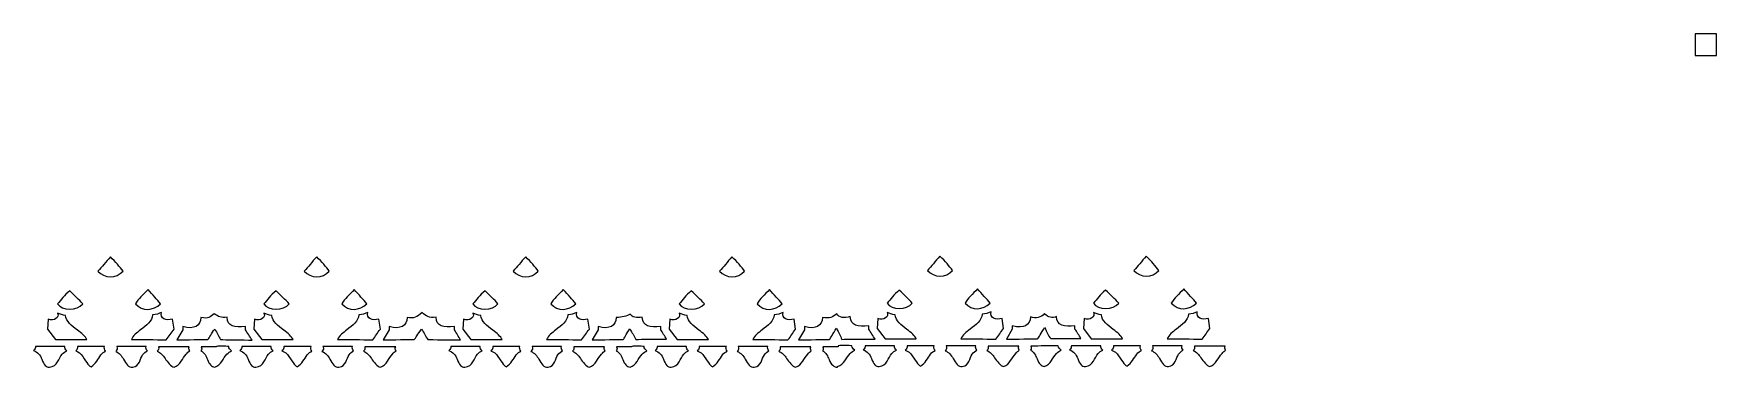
# Model space of a CAD drawing. Header units: centimetres. Extents: x -14.3 to 14.3, y -14.3 to 14.3.
# Drawn here: x -9.03 to 14.29, y 9.67 to 14.29 of the extents above; entities that cross this region are included whole.
import ezdxf

# ---------------------------------------------------------------- set-up
doc = ezdxf.new("R2010")
doc.units = ezdxf.units.CM
doc.header["$MEASUREMENT"] = 0
doc.layers.add('Layer 1', color=7, linetype='Continuous')

msp = doc.modelspace()

# ---------------------------------------------------------------- linework, layer by layer
at = {"layer": 'Layer 1'}
msp.add_lwpolyline([(13.99164, 13.98748), (14.2869, 13.98748), (14.2869, 14.28752), (13.99164, 14.28752), (13.99164, 13.98748)], close=True, dxfattribs=at)
at = {"layer": 'Layer 1', "color": 6}
for points, knots in [([(-7.96788, 11.19717), (-7.89618, 11.13337), (-7.8374, 11.05713), (-7.79334, 11.0026), (-7.79334, 11.0026), (-7.88601, 10.89553), (-8.05478, 10.89842), (-8.14242, 11.0026), (-8.14242, 11.0026), (-8.08554, 11.05687), (-8.03376, 11.13093), (-7.96788, 11.19717)], [0, 0, 0, 0, 0.25, 0.25, 0.25, 0.25, 0.5, 0.5, 0.5, 0.5, 1, 1, 1, 1]), ([(-5.10919, 11.19717), (-5.0375, 11.13337), (-4.97871, 11.05713), (-4.93465, 11.0026), (-4.93465, 11.0026), (-5.02733, 10.89553), (-5.19374, 10.89842), (-5.28137, 11.0026), (-5.28137, 11.0026), (-5.22448, 11.05687), (-5.17507, 11.13093), (-5.10919, 11.19717)], [0, 0, 0, 0, 0.25, 0.25, 0.25, 0.25, 0.5, 0.5, 0.5, 0.5, 1, 1, 1, 1]), ([(-2.21276, 11.19717), (-2.14106, 11.13337), (-2.08229, 11.05713), (-2.03822, 11.0026), (-2.03822, 11.0026), (-2.1309, 10.89553), (-2.29967, 10.89842), (-2.3873, 11.0026), (-2.3873, 11.0026), (-2.33042, 11.05687), (-2.27864, 11.13093), (-2.21276, 11.19717)], [0, 0, 0, 0, 0.25, 0.25, 0.25, 0.25, 0.5, 0.5, 0.5, 0.5, 1, 1, 1, 1]), ([(0.64592, 11.19717), (0.71762, 11.13337), (0.7764, 11.05713), (0.82046, 11.0026), (0.82046, 11.0026), (0.72779, 10.89553), (0.56137, 10.89842), (0.47374, 11.0026), (0.47374, 11.0026), (0.53064, 11.05687), (0.58005, 11.13093), (0.64592, 11.19717)], [0, 0, 0, 0, 0.25, 0.25, 0.25, 0.25, 0.5, 0.5, 0.5, 0.5, 1, 1, 1, 1]), ([(3.5282, 11.20653), (3.5999, 11.14272), (3.65868, 11.06648), (3.70274, 11.01195), (3.70274, 11.01195), (3.61007, 10.90488), (3.44128, 10.90777), (3.35366, 11.01195), (3.35366, 11.01195), (3.41054, 11.06623), (3.46232, 11.14029), (3.5282, 11.20653)], [0, 0, 0, 0, 0.25, 0.25, 0.25, 0.25, 0.5, 0.5, 0.5, 0.5, 1, 1, 1, 1]), ([(6.38689, 11.20653), (6.45858, 11.14272), (6.51736, 11.06648), (6.56143, 11.01195), (6.56143, 11.01195), (6.46876, 10.90488), (6.30234, 10.90777), (6.21471, 11.01195), (6.21471, 11.01195), (6.2716, 11.06623), (6.32101, 11.14029), (6.38689, 11.20653)], [0, 0, 0, 0, 0.25, 0.25, 0.25, 0.25, 0.5, 0.5, 0.5, 0.5, 1, 1, 1, 1]), ([(-8.5316, 10.72944), (-8.4643, 10.66385), (-8.40497, 10.60887), (-8.35234, 10.54796), (-8.35234, 10.54796), (-8.42662, 10.44711), (-8.64289, 10.45454), (-8.69907, 10.54796), (-8.69907, 10.54796), (-8.65245, 10.60546), (-8.60797, 10.6629), (-8.5316, 10.72944)], [0, 0, 0, 0, 0.25, 0.25, 0.25, 0.25, 0.5, 0.5, 0.5, 0.5, 1, 1, 1, 1]), ([(-7.44662, 10.74628), (-7.38502, 10.67635), (-7.31967, 10.60704), (-7.27208, 10.54983), (-7.27208, 10.54983), (-7.37662, 10.4511), (-7.52223, 10.4426), (-7.62116, 10.54983), (-7.62116, 10.54983), (-7.5811, 10.61373), (-7.51473, 10.67508), (-7.44662, 10.74628)], [0, 0, 0, 0, 0.25, 0.25, 0.25, 0.25, 0.5, 0.5, 0.5, 0.5, 1, 1, 1, 1]), ([(-5.67291, 10.72944), (-5.60562, 10.66385), (-5.54393, 10.60887), (-5.49129, 10.54796), (-5.49129, 10.54796), (-5.56558, 10.44711), (-5.78421, 10.45454), (-5.84037, 10.54796), (-5.84037, 10.54796), (-5.79376, 10.60546), (-5.74928, 10.6629), (-5.67291, 10.72944)], [0, 0, 0, 0, 0.25, 0.25, 0.25, 0.25, 0.5, 0.5, 0.5, 0.5, 1, 1, 1, 1]), ([(-4.58792, 10.74628), (-4.52633, 10.67635), (-4.46098, 10.60704), (-4.41338, 10.54983), (-4.41338, 10.54983), (-4.51793, 10.4511), (-4.66355, 10.4426), (-4.76246, 10.54983), (-4.76246, 10.54983), (-4.7224, 10.61373), (-4.65605, 10.67508), (-4.58792, 10.74628)], [0, 0, 0, 0, 0.25, 0.25, 0.25, 0.25, 0.5, 0.5, 0.5, 0.5, 1, 1, 1, 1]), ([(-2.77649, 10.72944), (-2.70918, 10.66385), (-2.64986, 10.60887), (-2.59723, 10.54796), (-2.59723, 10.54796), (-2.67151, 10.44711), (-2.88777, 10.45454), (-2.94395, 10.54796), (-2.94395, 10.54796), (-2.89734, 10.60546), (-2.85285, 10.6629), (-2.77649, 10.72944)], [0, 0, 0, 0, 0.25, 0.25, 0.25, 0.25, 0.5, 0.5, 0.5, 0.5, 1, 1, 1, 1]), ([(-1.6915, 10.74628), (-1.62991, 10.67635), (-1.56456, 10.60704), (-1.51696, 10.54983), (-1.51696, 10.54983), (-1.62151, 10.4511), (-1.76711, 10.4426), (-1.86604, 10.54983), (-1.86604, 10.54983), (-1.82598, 10.61373), (-1.75962, 10.67508), (-1.6915, 10.74628)], [0, 0, 0, 0, 0.25, 0.25, 0.25, 0.25, 0.5, 0.5, 0.5, 0.5, 1, 1, 1, 1]), ([(0.08221, 10.72944), (0.1495, 10.66385), (0.21119, 10.60887), (0.26382, 10.54796), (0.26382, 10.54796), (0.18954, 10.44711), (-0.02909, 10.45454), (-0.08526, 10.54796), (-0.08526, 10.54796), (-0.03864, 10.60546), (0.00583, 10.6629), (0.08221, 10.72944)], [0, 0, 0, 0, 0.25, 0.25, 0.25, 0.25, 0.5, 0.5, 0.5, 0.5, 1, 1, 1, 1]), ([(1.16718, 10.74628), (1.22879, 10.67635), (1.29414, 10.60704), (1.34173, 10.54983), (1.34173, 10.54983), (1.23719, 10.4511), (1.09157, 10.4426), (0.99264, 10.54983), (0.99264, 10.54983), (1.03271, 10.61373), (1.09907, 10.67508), (1.16718, 10.74628)], [0, 0, 0, 0, 0.25, 0.25, 0.25, 0.25, 0.5, 0.5, 0.5, 0.5, 1, 1, 1, 1]), ([(2.96449, 10.7388), (3.03178, 10.6732), (3.09111, 10.61823), (3.14375, 10.55732), (3.14375, 10.55732), (3.06946, 10.45646), (2.85318, 10.46389), (2.79701, 10.55732), (2.79701, 10.55732), (2.84363, 10.61482), (2.88811, 10.67226), (2.96449, 10.7388)], [0, 0, 0, 0, 0.25, 0.25, 0.25, 0.25, 0.5, 0.5, 0.5, 0.5, 1, 1, 1, 1]), ([(4.04946, 10.75563), (4.11106, 10.6857), (4.17641, 10.61639), (4.224, 10.55919), (4.224, 10.55919), (4.11947, 10.46045), (3.97385, 10.45195), (3.87492, 10.55919), (3.87492, 10.55919), (3.91498, 10.62309), (3.98135, 10.68444), (4.04946, 10.75563)], [0, 0, 0, 0, 0.25, 0.25, 0.25, 0.25, 0.5, 0.5, 0.5, 0.5, 1, 1, 1, 1]), ([(5.82317, 10.7388), (5.89048, 10.6732), (5.95215, 10.61823), (6.00479, 10.55732), (6.00479, 10.55732), (5.9305, 10.45646), (5.71188, 10.46389), (5.65571, 10.55732), (5.65571, 10.55732), (5.70231, 10.61482), (5.7468, 10.67226), (5.82317, 10.7388)], [0, 0, 0, 0, 0.25, 0.25, 0.25, 0.25, 0.5, 0.5, 0.5, 0.5, 1, 1, 1, 1]), ([(6.90816, 10.75563), (6.96975, 10.6857), (7.0351, 10.61639), (7.0827, 10.55919), (7.0827, 10.55919), (6.97815, 10.46045), (6.83253, 10.45195), (6.73361, 10.55919), (6.73361, 10.55919), (6.77368, 10.62309), (6.84003, 10.68444), (6.90816, 10.75563)], [0, 0, 0, 0, 0.25, 0.25, 0.25, 0.25, 0.5, 0.5, 0.5, 0.5, 1, 1, 1, 1]), ([(-8.69907, 10.42074), (-8.66697, 10.40597), (-8.63078, 10.39427), (-8.59056, 10.38706), (-8.59056, 10.38706), (-8.58213, 10.30593), (-8.50371, 10.24423), (-8.42545, 10.185), (-8.42545, 10.185), (-8.36918, 10.14225), (-8.31199, 10.09757), (-8.29574, 10.05403), (-8.29574, 10.05403), (-8.29574, 10.05403), (-8.30046, 10.05403), (-8.30046, 10.05403), (-8.30046, 10.05403), (-8.3005, 10.05419), (-8.3004, 10.05574), (-8.30046, 10.05591), (-8.30046, 10.05591), (-8.30046, 10.05591), (-8.72973, 10.05591), (-8.72973, 10.05591), (-8.72973, 10.05591), (-8.72973, 10.05591), (-8.83823, 10.19997), (-8.83823, 10.19997), (-8.83823, 10.19997), (-8.83823, 10.19997), (-8.82879, 10.33467), (-8.82879, 10.33467), (-8.82879, 10.33467), (-8.74597, 10.30591), (-8.67147, 10.36184), (-8.69907, 10.42074)], [0, 0, 0, 0, 0.1, 0.1, 0.1, 0.1, 0.2, 0.2, 0.2, 0.2, 0.3, 0.3, 0.3, 0.3, 0.4, 0.4, 0.4, 0.4, 0.5, 0.5, 0.5, 0.5, 0.6, 0.6, 0.6, 0.6, 0.7, 0.7, 0.7, 0.7, 0.8, 0.8, 0.8, 0.8, 1, 1, 1, 1]), ([(-7.26029, 10.43009), (-7.28397, 10.34545), (-7.19453, 10.31006), (-7.10697, 10.33842), (-7.10697, 10.33842), (-7.10697, 10.33842), (-7.08575, 10.19623), (-7.08575, 10.19623), (-7.08575, 10.19623), (-7.12672, 10.14926), (-7.15349, 10.10257), (-7.19424, 10.05216), (-7.19424, 10.05216), (-7.35561, 10.05124), (-7.51797, 10.05811), (-7.67776, 10.05403), (-7.67776, 10.05403), (-7.65606, 10.10842), (-7.60207, 10.14886), (-7.5504, 10.18874), (-7.5504, 10.18874), (-7.4709, 10.24905), (-7.38873, 10.3112), (-7.38293, 10.39454), (-7.38293, 10.39454), (-7.33647, 10.40028), (-7.29532, 10.41257), (-7.26029, 10.43009)], [0, 0, 0, 0, 0.125, 0.125, 0.125, 0.125, 0.25, 0.25, 0.25, 0.25, 0.375, 0.375, 0.375, 0.375, 0.5, 0.5, 0.5, 0.5, 0.625, 0.625, 0.625, 0.625, 0.75, 0.75, 0.75, 0.75, 1, 1, 1, 1]), ([(-6.52978, 10.41192), (-6.47285, 10.37184), (-6.43481, 10.35102), (-6.35221, 10.36274), (-6.35221, 10.36274), (-6.35102, 10.23658), (-6.24297, 10.2188), (-6.09746, 10.23552), (-6.09746, 10.23552), (-6.09748, 10.21328), (-6.09746, 10.19061), (-6.09746, 10.19061), (-6.09746, 10.19061), (-6.07125, 10.15295), (-6.031, 10.08566), (-6.0048, 10.04815), (-6.0048, 10.04815), (-6.12529, 10.04707), (-6.38692, 10.05402), (-6.44082, 10.0535), (-6.44082, 10.0535), (-6.47162, 10.10142), (-6.48806, 10.15143), (-6.52303, 10.19836), (-6.52303, 10.19836), (-6.56219, 10.14651), (-6.59983, 10.07587), (-6.61638, 10.05403), (-6.61638, 10.05403), (-6.66395, 10.05403), (-6.92902, 10.05216), (-7.04801, 10.05216), (-7.04801, 10.05216), (-7.04801, 10.05216), (-6.96546, 10.18687), (-6.96546, 10.18687), (-6.96546, 10.18687), (-6.96545, 10.18687), (-6.96546, 10.21143), (-6.96546, 10.23364), (-6.96546, 10.23364), (-6.80458, 10.19057), (-6.71882, 10.2446), (-6.71308, 10.359), (-6.71308, 10.359), (-6.60525, 10.33599), (-6.58545, 10.36714), (-6.52978, 10.41192)], [0, 0, 0, 0, 0.07692308, 0.07692308, 0.07692308, 0.07692308, 0.15384615, 0.15384615, 0.15384615, 0.15384615, 0.23076923, 0.23076923, 0.23076923, 0.23076923, 0.30769231, 0.30769231, 0.30769231, 0.30769231, 0.38461538, 0.38461538, 0.38461538, 0.38461538, 0.46153846, 0.46153846, 0.46153846, 0.46153846, 0.53846154, 0.53846154, 0.53846154, 0.53846154, 0.61538462, 0.61538462, 0.61538462, 0.61538462, 0.69230769, 0.69230769, 0.69230769, 0.69230769, 0.76923077, 0.76923077, 0.76923077, 0.76923077, 0.84615385, 0.84615385, 0.84615385, 0.84615385, 1, 1, 1, 1]), ([(-5.84037, 10.42074), (-5.80827, 10.40597), (-5.77209, 10.39427), (-5.73188, 10.38706), (-5.73188, 10.38706), (-5.72344, 10.30593), (-5.64501, 10.24423), (-5.56677, 10.185), (-5.56677, 10.185), (-5.51049, 10.14225), (-5.45331, 10.09757), (-5.43704, 10.05403), (-5.43704, 10.05403), (-5.43704, 10.05403), (-5.44176, 10.05403), (-5.44176, 10.05403), (-5.44176, 10.05403), (-5.44182, 10.05419), (-5.44171, 10.05574), (-5.44176, 10.05591), (-5.44176, 10.05591), (-5.44176, 10.05591), (-5.87103, 10.05591), (-5.87103, 10.05591), (-5.87103, 10.05591), (-5.87103, 10.05591), (-5.97953, 10.19997), (-5.97953, 10.19997), (-5.97953, 10.19997), (-5.97953, 10.19997), (-5.9701, 10.33467), (-5.9701, 10.33467), (-5.9701, 10.33467), (-5.88728, 10.30591), (-5.81278, 10.36184), (-5.84037, 10.42074)], [0, 0, 0, 0, 0.1, 0.1, 0.1, 0.1, 0.2, 0.2, 0.2, 0.2, 0.3, 0.3, 0.3, 0.3, 0.4, 0.4, 0.4, 0.4, 0.5, 0.5, 0.5, 0.5, 0.6, 0.6, 0.6, 0.6, 0.7, 0.7, 0.7, 0.7, 0.8, 0.8, 0.8, 0.8, 1, 1, 1, 1]), ([(-4.40159, 10.43009), (-4.42527, 10.34545), (-4.33348, 10.31006), (-4.24592, 10.33842), (-4.24592, 10.33842), (-4.24592, 10.33842), (-4.22705, 10.19623), (-4.22705, 10.19623), (-4.22705, 10.19623), (-4.26803, 10.14926), (-4.29244, 10.10257), (-4.33319, 10.05216), (-4.33319, 10.05216), (-4.49457, 10.05124), (-4.65929, 10.05811), (-4.81908, 10.05403), (-4.81908, 10.05403), (-4.79738, 10.10842), (-4.74338, 10.14886), (-4.6917, 10.18874), (-4.6917, 10.18874), (-4.61221, 10.24905), (-4.53004, 10.3112), (-4.52424, 10.39454), (-4.52424, 10.39454), (-4.47779, 10.40028), (-4.43662, 10.41257), (-4.40159, 10.43009)], [0, 0, 0, 0, 0.125, 0.125, 0.125, 0.125, 0.25, 0.25, 0.25, 0.25, 0.375, 0.375, 0.375, 0.375, 0.5, 0.5, 0.5, 0.5, 0.625, 0.625, 0.625, 0.625, 0.75, 0.75, 0.75, 0.75, 1, 1, 1, 1]), ([(-3.64953, 10.42956), (-3.59797, 10.38296), (-3.54784, 10.34968), (-3.45578, 10.36274), (-3.45578, 10.36274), (-3.45459, 10.23658), (-3.34655, 10.2188), (-3.20104, 10.23552), (-3.20104, 10.23552), (-3.20104, 10.21328), (-3.20104, 10.19061), (-3.20104, 10.19061), (-3.20104, 10.19061), (-3.17483, 10.15295), (-3.14131, 10.08834), (-3.11512, 10.05083), (-3.11512, 10.05083), (-3.2356, 10.04975), (-3.51746, 10.05402), (-3.57135, 10.0535), (-3.57135, 10.0535), (-3.59593, 10.0973), (-3.62174, 10.14861), (-3.65862, 10.19836), (-3.65862, 10.19836), (-3.70787, 10.1278), (-3.74115, 10.07587), (-3.75768, 10.05403), (-3.75768, 10.05403), (-3.80526, 10.05403), (-4.07033, 10.05216), (-4.18931, 10.05216), (-4.18931, 10.05216), (-4.18931, 10.05216), (-4.10676, 10.18687), (-4.10676, 10.18687), (-4.10676, 10.18687), (-4.10676, 10.18687), (-4.10676, 10.21143), (-4.10676, 10.23364), (-4.10676, 10.23364), (-3.94589, 10.19057), (-3.86012, 10.2446), (-3.85439, 10.359), (-3.85439, 10.359), (-3.76763, 10.34422), (-3.71459, 10.36198), (-3.64953, 10.42956)], [0, 0, 0, 0, 0.07692308, 0.07692308, 0.07692308, 0.07692308, 0.15384615, 0.15384615, 0.15384615, 0.15384615, 0.23076923, 0.23076923, 0.23076923, 0.23076923, 0.30769231, 0.30769231, 0.30769231, 0.30769231, 0.38461538, 0.38461538, 0.38461538, 0.38461538, 0.46153846, 0.46153846, 0.46153846, 0.46153846, 0.53846154, 0.53846154, 0.53846154, 0.53846154, 0.61538462, 0.61538462, 0.61538462, 0.61538462, 0.69230769, 0.69230769, 0.69230769, 0.69230769, 0.76923077, 0.76923077, 0.76923077, 0.76923077, 0.84615385, 0.84615385, 0.84615385, 0.84615385, 1, 1, 1, 1]), ([(-2.94395, 10.42074), (-2.91185, 10.40597), (-2.87567, 10.39427), (-2.83544, 10.38706), (-2.83544, 10.38706), (-2.82702, 10.30593), (-2.74859, 10.24423), (-2.67034, 10.185), (-2.67034, 10.185), (-2.61407, 10.14225), (-2.55687, 10.09757), (-2.54062, 10.05403), (-2.54062, 10.05403), (-2.54062, 10.05403), (-2.54534, 10.05403), (-2.54534, 10.05403), (-2.54534, 10.05403), (-2.54538, 10.05419), (-2.54529, 10.05574), (-2.54534, 10.05591), (-2.54534, 10.05591), (-2.54534, 10.05591), (-2.97461, 10.05591), (-2.97461, 10.05591), (-2.97461, 10.05591), (-2.97461, 10.05591), (-3.08311, 10.19997), (-3.08311, 10.19997), (-3.08311, 10.19997), (-3.08311, 10.19997), (-3.07368, 10.33467), (-3.07368, 10.33467), (-3.07368, 10.33467), (-2.99086, 10.30591), (-2.91636, 10.36184), (-2.94395, 10.42074)], [0, 0, 0, 0, 0.1, 0.1, 0.1, 0.1, 0.2, 0.2, 0.2, 0.2, 0.3, 0.3, 0.3, 0.3, 0.4, 0.4, 0.4, 0.4, 0.5, 0.5, 0.5, 0.5, 0.6, 0.6, 0.6, 0.6, 0.7, 0.7, 0.7, 0.7, 0.8, 0.8, 0.8, 0.8, 1, 1, 1, 1]), ([(-1.50517, 10.43009), (-1.52885, 10.34545), (-1.43941, 10.31006), (-1.35186, 10.33842), (-1.35186, 10.33842), (-1.35186, 10.33842), (-1.33063, 10.19623), (-1.33063, 10.19623), (-1.33063, 10.19623), (-1.37161, 10.14926), (-1.39838, 10.10257), (-1.43913, 10.05216), (-1.43913, 10.05216), (-1.6005, 10.05124), (-1.76286, 10.05811), (-1.92265, 10.05403), (-1.92265, 10.05403), (-1.90096, 10.10842), (-1.84696, 10.14886), (-1.79528, 10.18874), (-1.79528, 10.18874), (-1.71579, 10.24905), (-1.63361, 10.3112), (-1.62782, 10.39454), (-1.62782, 10.39454), (-1.58136, 10.40028), (-1.5402, 10.41257), (-1.50517, 10.43009)], [0, 0, 0, 0, 0.125, 0.125, 0.125, 0.125, 0.25, 0.25, 0.25, 0.25, 0.375, 0.375, 0.375, 0.375, 0.5, 0.5, 0.5, 0.5, 0.625, 0.625, 0.625, 0.625, 0.75, 0.75, 0.75, 0.75, 1, 1, 1, 1]), ([(-0.76456, 10.4039), (-0.73795, 10.36382), (-0.67969, 10.35102), (-0.59708, 10.36274), (-0.59708, 10.36274), (-0.59591, 10.23658), (-0.48785, 10.2188), (-0.34235, 10.23552), (-0.34235, 10.23552), (-0.34236, 10.21328), (-0.34235, 10.19061), (-0.34235, 10.19061), (-0.34235, 10.19061), (-0.31613, 10.15295), (-0.28599, 10.09903), (-0.2598, 10.06152), (-0.2598, 10.06152), (-0.38028, 10.06044), (-0.61497, 10.05937), (-0.68571, 10.05617), (-0.68571, 10.05617), (-0.70759, 10.10919), (-0.73775, 10.1445), (-0.77129, 10.20371), (-0.77129, 10.20371), (-0.82391, 10.12245), (-0.84472, 10.07587), (-0.86126, 10.05403), (-0.86126, 10.05403), (-0.90884, 10.05403), (-1.17389, 10.05216), (-1.29289, 10.05216), (-1.29289, 10.05216), (-1.29289, 10.05216), (-1.21034, 10.18687), (-1.21034, 10.18687), (-1.21034, 10.18687), (-1.21032, 10.18687), (-1.21034, 10.21143), (-1.21034, 10.23364), (-1.21034, 10.23364), (-1.04946, 10.19057), (-0.9637, 10.2446), (-0.95796, 10.359), (-0.95796, 10.359), (-0.87709, 10.36005), (-0.81348, 10.37783), (-0.76456, 10.4039)], [0, 0, 0, 0, 0.07692308, 0.07692308, 0.07692308, 0.07692308, 0.15384615, 0.15384615, 0.15384615, 0.15384615, 0.23076923, 0.23076923, 0.23076923, 0.23076923, 0.30769231, 0.30769231, 0.30769231, 0.30769231, 0.38461538, 0.38461538, 0.38461538, 0.38461538, 0.46153846, 0.46153846, 0.46153846, 0.46153846, 0.53846154, 0.53846154, 0.53846154, 0.53846154, 0.61538462, 0.61538462, 0.61538462, 0.61538462, 0.69230769, 0.69230769, 0.69230769, 0.69230769, 0.76923077, 0.76923077, 0.76923077, 0.76923077, 0.84615385, 0.84615385, 0.84615385, 0.84615385, 1, 1, 1, 1]), ([(-0.08526, 10.42074), (-0.05315, 10.40597), (-0.01697, 10.39427), (0.02324, 10.38706), (0.02324, 10.38706), (0.03168, 10.30593), (0.11011, 10.24423), (0.18835, 10.185), (0.18835, 10.185), (0.24463, 10.14225), (0.30181, 10.09757), (0.31807, 10.05403), (0.31807, 10.05403), (0.31807, 10.05403), (0.31335, 10.05403), (0.31335, 10.05403), (0.31335, 10.05403), (0.3133, 10.05419), (0.31341, 10.05574), (0.31335, 10.05591), (0.31335, 10.05591), (0.31335, 10.05591), (-0.11592, 10.05591), (-0.11592, 10.05591), (-0.11592, 10.05591), (-0.11592, 10.05591), (-0.22442, 10.19997), (-0.22442, 10.19997), (-0.22442, 10.19997), (-0.22442, 10.19997), (-0.21498, 10.33467), (-0.21498, 10.33467), (-0.21498, 10.33467), (-0.13216, 10.30591), (-0.05766, 10.36184), (-0.08526, 10.42074)], [0, 0, 0, 0, 0.1, 0.1, 0.1, 0.1, 0.2, 0.2, 0.2, 0.2, 0.3, 0.3, 0.3, 0.3, 0.4, 0.4, 0.4, 0.4, 0.5, 0.5, 0.5, 0.5, 0.6, 0.6, 0.6, 0.6, 0.7, 0.7, 0.7, 0.7, 0.8, 0.8, 0.8, 0.8, 1, 1, 1, 1]), ([(1.35353, 10.43009), (1.32984, 10.34545), (1.42164, 10.31006), (1.5092, 10.33842), (1.5092, 10.33842), (1.5092, 10.33842), (1.52807, 10.19623), (1.52807, 10.19623), (1.52807, 10.19623), (1.48709, 10.14926), (1.46268, 10.10257), (1.42193, 10.05216), (1.42193, 10.05216), (1.26054, 10.05124), (1.09583, 10.05811), (0.93604, 10.05403), (0.93604, 10.05403), (0.95774, 10.10842), (1.01174, 10.14886), (1.06341, 10.18874), (1.06341, 10.18874), (1.1429, 10.24905), (1.22507, 10.3112), (1.23088, 10.39454), (1.23088, 10.39454), (1.27733, 10.40028), (1.31849, 10.41257), (1.35353, 10.43009)], [0, 0, 0, 0, 0.125, 0.125, 0.125, 0.125, 0.25, 0.25, 0.25, 0.25, 0.375, 0.375, 0.375, 0.375, 0.5, 0.5, 0.5, 0.5, 0.625, 0.625, 0.625, 0.625, 0.75, 0.75, 0.75, 0.75, 1, 1, 1, 1]), ([(2.09853, 10.41245), (2.12827, 10.35515), (2.20172, 10.34689), (2.28519, 10.37209), (2.28519, 10.37209), (2.28637, 10.24594), (2.39442, 10.22816), (2.53992, 10.24487), (2.53992, 10.24487), (2.53992, 10.22263), (2.53992, 10.19997), (2.53992, 10.19997), (2.53992, 10.19997), (2.56614, 10.1623), (2.60303, 10.09769), (2.62922, 10.06018), (2.62922, 10.06018), (2.50872, 10.0591), (2.2235, 10.05803), (2.16962, 10.05751), (2.16962, 10.05751), (2.14622, 10.09992), (2.12522, 10.15128), (2.09312, 10.21173), (2.09312, 10.21173), (2.04388, 10.13047), (2.01397, 10.07587), (1.99743, 10.05403), (1.99743, 10.05403), (1.94986, 10.05403), (1.68479, 10.05216), (1.5658, 10.05216), (1.5658, 10.05216), (1.5658, 10.05216), (1.64836, 10.18687), (1.64836, 10.18687), (1.64836, 10.18687), (1.64836, 10.18687), (1.64836, 10.21143), (1.64836, 10.23364), (1.64836, 10.23364), (1.80923, 10.19057), (1.89499, 10.2446), (1.90073, 10.359), (1.90073, 10.359), (1.99372, 10.34684), (2.04733, 10.36062), (2.09853, 10.41245)], [0, 0, 0, 0, 0.07692308, 0.07692308, 0.07692308, 0.07692308, 0.15384615, 0.15384615, 0.15384615, 0.15384615, 0.23076923, 0.23076923, 0.23076923, 0.23076923, 0.30769231, 0.30769231, 0.30769231, 0.30769231, 0.38461538, 0.38461538, 0.38461538, 0.38461538, 0.46153846, 0.46153846, 0.46153846, 0.46153846, 0.53846154, 0.53846154, 0.53846154, 0.53846154, 0.61538462, 0.61538462, 0.61538462, 0.61538462, 0.69230769, 0.69230769, 0.69230769, 0.69230769, 0.76923077, 0.76923077, 0.76923077, 0.76923077, 0.84615385, 0.84615385, 0.84615385, 0.84615385, 1, 1, 1, 1]), ([(2.79701, 10.43009), (2.82913, 10.41532), (2.8653, 10.40363), (2.90551, 10.39642), (2.90551, 10.39642), (2.91395, 10.31529), (2.99238, 10.25359), (3.07062, 10.19435), (3.07062, 10.19435), (3.1269, 10.1516), (3.18409, 10.10693), (3.20035, 10.06339), (3.20035, 10.06339), (3.20035, 10.06339), (3.19564, 10.06339), (3.19564, 10.06339), (3.19564, 10.06339), (3.19558, 10.06355), (3.19568, 10.0651), (3.19564, 10.06526), (3.19564, 10.06526), (3.19564, 10.06526), (2.76635, 10.06526), (2.76635, 10.06526), (2.76635, 10.06526), (2.76635, 10.06526), (2.65785, 10.20932), (2.65785, 10.20932), (2.65785, 10.20932), (2.65785, 10.20932), (2.66729, 10.34403), (2.66729, 10.34403), (2.66729, 10.34403), (2.75011, 10.31527), (2.82461, 10.3712), (2.79701, 10.43009)], [0, 0, 0, 0, 0.1, 0.1, 0.1, 0.1, 0.2, 0.2, 0.2, 0.2, 0.3, 0.3, 0.3, 0.3, 0.4, 0.4, 0.4, 0.4, 0.5, 0.5, 0.5, 0.5, 0.6, 0.6, 0.6, 0.6, 0.7, 0.7, 0.7, 0.7, 0.8, 0.8, 0.8, 0.8, 1, 1, 1, 1]), ([(4.2358, 10.43945), (4.21211, 10.3548), (4.30155, 10.31941), (4.38911, 10.34777), (4.38911, 10.34777), (4.38911, 10.34777), (4.41034, 10.20558), (4.41034, 10.20558), (4.41034, 10.20558), (4.36936, 10.15861), (4.3426, 10.11193), (4.30184, 10.06152), (4.30184, 10.06152), (4.14046, 10.06059), (3.97811, 10.06746), (3.81832, 10.06339), (3.81832, 10.06339), (3.84002, 10.11778), (3.89401, 10.15821), (3.94568, 10.1981), (3.94568, 10.1981), (4.02518, 10.25841), (4.10735, 10.32055), (4.11315, 10.4039), (4.11315, 10.4039), (4.15961, 10.40963), (4.20078, 10.42193), (4.2358, 10.43945)], [0, 0, 0, 0, 0.125, 0.125, 0.125, 0.125, 0.25, 0.25, 0.25, 0.25, 0.375, 0.375, 0.375, 0.375, 0.5, 0.5, 0.5, 0.5, 0.625, 0.625, 0.625, 0.625, 0.75, 0.75, 0.75, 0.75, 1, 1, 1, 1]), ([(4.97642, 10.41325), (5.0266, 10.35981), (5.08822, 10.34434), (5.14387, 10.37209), (5.14387, 10.37209), (5.14506, 10.24594), (5.25311, 10.22816), (5.39862, 10.24487), (5.39862, 10.24487), (5.39862, 10.22263), (5.39862, 10.19997), (5.39862, 10.19997), (5.39862, 10.19997), (5.42483, 10.1623), (5.45498, 10.10838), (5.48117, 10.07087), (5.48117, 10.07087), (5.36067, 10.06979), (5.11589, 10.06872), (5.062, 10.0682), (5.062, 10.0682), (5.02663, 10.1132), (5.00995, 10.15653), (4.97642, 10.22108), (4.97642, 10.22108), (4.9339, 10.14517), (4.89625, 10.08522), (4.87972, 10.06339), (4.87972, 10.06339), (4.83213, 10.06339), (4.56706, 10.06152), (4.44807, 10.06152), (4.44807, 10.06152), (4.44807, 10.06152), (4.53063, 10.19623), (4.53063, 10.19623), (4.53063, 10.19623), (4.53063, 10.19623), (4.53063, 10.22078), (4.53063, 10.243), (4.53063, 10.243), (4.69151, 10.19992), (4.77726, 10.25395), (4.783, 10.36835), (4.783, 10.36835), (4.86051, 10.34267), (4.92749, 10.35511), (4.97642, 10.41325)], [0, 0, 0, 0, 0.07692308, 0.07692308, 0.07692308, 0.07692308, 0.15384615, 0.15384615, 0.15384615, 0.15384615, 0.23076923, 0.23076923, 0.23076923, 0.23076923, 0.30769231, 0.30769231, 0.30769231, 0.30769231, 0.38461538, 0.38461538, 0.38461538, 0.38461538, 0.46153846, 0.46153846, 0.46153846, 0.46153846, 0.53846154, 0.53846154, 0.53846154, 0.53846154, 0.61538462, 0.61538462, 0.61538462, 0.61538462, 0.69230769, 0.69230769, 0.69230769, 0.69230769, 0.76923077, 0.76923077, 0.76923077, 0.76923077, 0.84615385, 0.84615385, 0.84615385, 0.84615385, 1, 1, 1, 1]), ([(5.65571, 10.43009), (5.68781, 10.41532), (5.72399, 10.40363), (5.76421, 10.39642), (5.76421, 10.39642), (5.77264, 10.31529), (5.85106, 10.25359), (5.92931, 10.19435), (5.92931, 10.19435), (5.98559, 10.1516), (6.04278, 10.10693), (6.05904, 10.06339), (6.05904, 10.06339), (6.05904, 10.06339), (6.05432, 10.06339), (6.05432, 10.06339), (6.05432, 10.06339), (6.05426, 10.06355), (6.05437, 10.0651), (6.05432, 10.06526), (6.05432, 10.06526), (6.05432, 10.06526), (5.62505, 10.06526), (5.62505, 10.06526), (5.62505, 10.06526), (5.62505, 10.06526), (5.51655, 10.20932), (5.51655, 10.20932), (5.51655, 10.20932), (5.51655, 10.20932), (5.52598, 10.34403), (5.52598, 10.34403), (5.52598, 10.34403), (5.6088, 10.31527), (5.6833, 10.3712), (5.65571, 10.43009)], [0, 0, 0, 0, 0.1, 0.1, 0.1, 0.1, 0.2, 0.2, 0.2, 0.2, 0.3, 0.3, 0.3, 0.3, 0.4, 0.4, 0.4, 0.4, 0.5, 0.5, 0.5, 0.5, 0.6, 0.6, 0.6, 0.6, 0.7, 0.7, 0.7, 0.7, 0.8, 0.8, 0.8, 0.8, 1, 1, 1, 1]), ([(7.09448, 10.43945), (7.07081, 10.3548), (7.16261, 10.31941), (7.25016, 10.34777), (7.25016, 10.34777), (7.25016, 10.34777), (7.26903, 10.20558), (7.26903, 10.20558), (7.26903, 10.20558), (7.22805, 10.15861), (7.20364, 10.11193), (7.16289, 10.06152), (7.16289, 10.06152), (7.00151, 10.06059), (6.83681, 10.06746), (6.677, 10.06339), (6.677, 10.06339), (6.6987, 10.11778), (6.7527, 10.15821), (6.80437, 10.1981), (6.80437, 10.1981), (6.88387, 10.25841), (6.96605, 10.32055), (6.97183, 10.4039), (6.97183, 10.4039), (7.01829, 10.40963), (7.05946, 10.42193), (7.09448, 10.43945)], [0, 0, 0, 0, 0.125, 0.125, 0.125, 0.125, 0.25, 0.25, 0.25, 0.25, 0.375, 0.375, 0.375, 0.375, 0.5, 0.5, 0.5, 0.5, 0.625, 0.625, 0.625, 0.625, 0.75, 0.75, 0.75, 0.75, 1, 1, 1, 1]), ([(-9.00569, 9.95862), (-9.00569, 9.95862), (-8.59763, 9.95862), (-8.59763, 9.95862), (-8.59763, 9.95862), (-8.60482, 9.93479), (-8.59113, 9.91686), (-8.57169, 9.89875), (-8.57169, 9.89875), (-8.59585, 9.88966), (-8.61802, 9.87405), (-8.63537, 9.85384), (-8.63537, 9.85384), (-8.6859, 9.79218), (-8.70148, 9.68705), (-8.80992, 9.67049), (-8.80992, 9.67049), (-8.86346, 9.6705), (-8.88653, 9.70513), (-8.91842, 9.78275), (-8.91842, 9.78275), (-8.93892, 9.83916), (-8.98008, 9.8855), (-9.03164, 9.90436), (-9.03164, 9.90436), (-9.00928, 9.91957), (-9.00621, 9.93773), (-9.00569, 9.95862)], [0, 0, 0, 0, 0.125, 0.125, 0.125, 0.125, 0.25, 0.25, 0.25, 0.25, 0.375, 0.375, 0.375, 0.375, 0.5, 0.5, 0.5, 0.5, 0.625, 0.625, 0.625, 0.625, 0.75, 0.75, 0.75, 0.75, 1, 1, 1, 1]), ([(-8.42309, 9.95862), (-8.42309, 9.95862), (-8.04807, 9.95675), (-8.04807, 9.95675), (-8.04807, 9.95675), (-8.06103, 9.93263), (-8.04924, 9.91454), (-8.03392, 9.89313), (-8.03392, 9.89313), (-8.05633, 9.88281), (-8.07868, 9.86683), (-8.09996, 9.84449), (-8.09996, 9.84449), (-8.13808, 9.78421), (-8.17169, 9.72194), (-8.23676, 9.67611), (-8.23676, 9.67611), (-8.25179, 9.6801), (-8.29467, 9.72832), (-8.35234, 9.8183), (-8.35234, 9.8183), (-8.37732, 9.85881), (-8.41105, 9.88511), (-8.44904, 9.89875), (-8.44904, 9.89875), (-8.42401, 9.91521), (-8.42283, 9.93613), (-8.42309, 9.95862)], [0, 0, 0, 0, 0.125, 0.125, 0.125, 0.125, 0.25, 0.25, 0.25, 0.25, 0.375, 0.375, 0.375, 0.375, 0.5, 0.5, 0.5, 0.5, 0.625, 0.625, 0.625, 0.625, 0.75, 0.75, 0.75, 0.75, 1, 1, 1, 1]), ([(-7.88061, 9.95675), (-7.88061, 9.95675), (-7.47256, 9.95675), (-7.47256, 9.95675), (-7.47256, 9.95675), (-7.48261, 9.93413), (-7.4702, 9.9164), (-7.45605, 9.89688), (-7.45605, 9.89688), (-7.47918, 9.88623), (-7.50211, 9.86935), (-7.52209, 9.84449), (-7.52209, 9.84449), (-7.5596, 9.78608), (-7.55853, 9.6853), (-7.6589, 9.67049), (-7.6589, 9.67049), (-7.71873, 9.6705), (-7.74759, 9.71378), (-7.78626, 9.78275), (-7.78626, 9.78275), (-7.81194, 9.83188), (-7.84942, 9.87036), (-7.89476, 9.89126), (-7.89476, 9.89126), (-7.87198, 9.91211), (-7.87198, 9.93261), (-7.88061, 9.95675)], [0, 0, 0, 0, 0.125, 0.125, 0.125, 0.125, 0.25, 0.25, 0.25, 0.25, 0.375, 0.375, 0.375, 0.375, 0.5, 0.5, 0.5, 0.5, 0.625, 0.625, 0.625, 0.625, 0.75, 0.75, 0.75, 0.75, 1, 1, 1, 1]), ([(-7.30038, 9.95488), (-7.30038, 9.95488), (-6.87583, 9.95488), (-6.87583, 9.95488), (-6.87583, 9.95488), (-6.88745, 9.93404), (-6.87959, 9.91677), (-6.86875, 9.89688), (-6.86875, 9.89688), (-6.88527, 9.88716), (-6.90212, 9.87306), (-6.91828, 9.85384), (-6.91828, 9.85384), (-6.97144, 9.79368), (-6.99639, 9.70672), (-7.08575, 9.67049), (-7.08575, 9.67049), (-7.12742, 9.67621), (-7.17798, 9.74701), (-7.21075, 9.79397), (-7.21075, 9.79397), (-7.23799, 9.8384), (-7.27564, 9.87527), (-7.31925, 9.89501), (-7.31925, 9.89501), (-7.29476, 9.91357), (-7.29808, 9.9322), (-7.30038, 9.95488)], [0, 0, 0, 0, 0.125, 0.125, 0.125, 0.125, 0.25, 0.25, 0.25, 0.25, 0.375, 0.375, 0.375, 0.375, 0.5, 0.5, 0.5, 0.5, 0.625, 0.625, 0.625, 0.625, 0.75, 0.75, 0.75, 0.75, 1, 1, 1, 1]), ([(-6.42297, 9.96236), (-6.38435, 9.9618), (-6.34861, 9.96084), (-6.32862, 9.95862), (-6.32862, 9.95862), (-6.32862, 9.93731), (-6.30972, 9.91085), (-6.28851, 9.89875), (-6.28851, 9.89875), (-6.31024, 9.88917), (-6.33309, 9.87456), (-6.35456, 9.85384), (-6.35456, 9.85384), (-6.40823, 9.79611), (-6.43129, 9.70323), (-6.52203, 9.67236), (-6.52203, 9.67236), (-6.5629, 9.6811), (-6.59994, 9.71093), (-6.62344, 9.77714), (-6.62344, 9.77714), (-6.64108, 9.8254), (-6.66269, 9.87167), (-6.71308, 9.89875), (-6.71308, 9.89875), (-6.69774, 9.91804), (-6.70186, 9.93466), (-6.70836, 9.95488), (-6.70836, 9.95488), (-6.70836, 9.95488), (-6.49609, 9.95488), (-6.49609, 9.95488), (-6.49609, 9.95488), (-6.49611, 9.95761), (-6.49604, 9.95788), (-6.49609, 9.96049), (-6.49609, 9.96049), (-6.47204, 9.9614), (-6.44844, 9.96273), (-6.42297, 9.96236)], [0, 0, 0, 0, 0.09090909, 0.09090909, 0.09090909, 0.09090909, 0.18181818, 0.18181818, 0.18181818, 0.18181818, 0.27272727, 0.27272727, 0.27272727, 0.27272727, 0.36363636, 0.36363636, 0.36363636, 0.36363636, 0.45454545, 0.45454545, 0.45454545, 0.45454545, 0.54545455, 0.54545455, 0.54545455, 0.54545455, 0.63636364, 0.63636364, 0.63636364, 0.63636364, 0.72727273, 0.72727273, 0.72727273, 0.72727273, 0.81818182, 0.81818182, 0.81818182, 0.81818182, 1, 1, 1, 1]), ([(-6.147, 9.95862), (-6.147, 9.95862), (-5.73895, 9.95862), (-5.73895, 9.95862), (-5.73895, 9.95862), (-5.74614, 9.93479), (-5.73243, 9.91686), (-5.71301, 9.89875), (-5.71301, 9.89875), (-5.73716, 9.88966), (-5.75933, 9.87405), (-5.77669, 9.85384), (-5.77669, 9.85384), (-5.82721, 9.79218), (-5.84279, 9.68705), (-5.95123, 9.67049), (-5.95123, 9.67049), (-6.00478, 9.6705), (-6.02785, 9.70513), (-6.05973, 9.78275), (-6.05973, 9.78275), (-6.08023, 9.83916), (-6.12139, 9.8855), (-6.17294, 9.90436), (-6.17294, 9.90436), (-6.15058, 9.91957), (-6.14753, 9.93773), (-6.147, 9.95862)], [0, 0, 0, 0, 0.125, 0.125, 0.125, 0.125, 0.25, 0.25, 0.25, 0.25, 0.375, 0.375, 0.375, 0.375, 0.5, 0.5, 0.5, 0.5, 0.625, 0.625, 0.625, 0.625, 0.75, 0.75, 0.75, 0.75, 1, 1, 1, 1]), ([(-5.56441, 9.95862), (-5.56441, 9.95862), (-5.18703, 9.95675), (-5.18703, 9.95675), (-5.18703, 9.95675), (-5.19999, 9.93263), (-5.19056, 9.91454), (-5.17524, 9.89313), (-5.17524, 9.89313), (-5.19764, 9.88281), (-5.21999, 9.86683), (-5.24128, 9.84449), (-5.24128, 9.84449), (-5.2794, 9.78421), (-5.313, 9.72194), (-5.37808, 9.67611), (-5.37808, 9.67611), (-5.3931, 9.6801), (-5.43599, 9.72832), (-5.49365, 9.8183), (-5.49365, 9.8183), (-5.51864, 9.85881), (-5.55237, 9.88511), (-5.59036, 9.89875), (-5.59036, 9.89875), (-5.56532, 9.91521), (-5.56414, 9.93613), (-5.56441, 9.95862)], [0, 0, 0, 0, 0.125, 0.125, 0.125, 0.125, 0.25, 0.25, 0.25, 0.25, 0.375, 0.375, 0.375, 0.375, 0.5, 0.5, 0.5, 0.5, 0.625, 0.625, 0.625, 0.625, 0.75, 0.75, 0.75, 0.75, 1, 1, 1, 1]), ([(-5.02192, 9.95675), (-5.02192, 9.95675), (-4.61387, 9.95675), (-4.61387, 9.95675), (-4.61387, 9.95675), (-4.62393, 9.93413), (-4.61151, 9.9164), (-4.59736, 9.89688), (-4.59736, 9.89688), (-4.62048, 9.88623), (-4.64107, 9.86935), (-4.66104, 9.84449), (-4.66104, 9.84449), (-4.69855, 9.78608), (-4.69983, 9.6853), (-4.80021, 9.67049), (-4.80021, 9.67049), (-4.86004, 9.6705), (-4.88655, 9.71378), (-4.92522, 9.78275), (-4.92522, 9.78275), (-4.9509, 9.83188), (-4.99073, 9.87036), (-5.03608, 9.89126), (-5.03608, 9.89126), (-5.01328, 9.91211), (-5.01328, 9.93261), (-5.02192, 9.95675)], [0, 0, 0, 0, 0.125, 0.125, 0.125, 0.125, 0.25, 0.25, 0.25, 0.25, 0.375, 0.375, 0.375, 0.375, 0.5, 0.5, 0.5, 0.5, 0.625, 0.625, 0.625, 0.625, 0.75, 0.75, 0.75, 0.75, 1, 1, 1, 1]), ([(-4.4417, 9.95488), (-4.4417, 9.95488), (-4.01477, 9.95488), (-4.01477, 9.95488), (-4.01477, 9.95488), (-4.02639, 9.93404), (-4.02089, 9.91677), (-4.01006, 9.89688), (-4.01006, 9.89688), (-4.02658, 9.88716), (-4.04342, 9.87306), (-4.05959, 9.85384), (-4.05959, 9.85384), (-4.11276, 9.79368), (-4.1377, 9.70672), (-4.22705, 9.67049), (-4.22705, 9.67049), (-4.26873, 9.67621), (-4.31928, 9.74701), (-4.35206, 9.79397), (-4.35206, 9.79397), (-4.3793, 9.8384), (-4.41695, 9.87527), (-4.46057, 9.89501), (-4.46057, 9.89501), (-4.43607, 9.91357), (-4.43938, 9.9322), (-4.4417, 9.95488)], [0, 0, 0, 0, 0.125, 0.125, 0.125, 0.125, 0.25, 0.25, 0.25, 0.25, 0.375, 0.375, 0.375, 0.375, 0.5, 0.5, 0.5, 0.5, 0.625, 0.625, 0.625, 0.625, 0.75, 0.75, 0.75, 0.75, 1, 1, 1, 1]), ([(-3.25057, 9.95862), (-3.25057, 9.95862), (-2.84252, 9.95862), (-2.84252, 9.95862), (-2.84252, 9.95862), (-2.84971, 9.93479), (-2.83601, 9.91686), (-2.81657, 9.89875), (-2.81657, 9.89875), (-2.84073, 9.88966), (-2.8629, 9.87405), (-2.88027, 9.85384), (-2.88027, 9.85384), (-2.93078, 9.79218), (-2.94637, 9.68705), (-3.05481, 9.67049), (-3.05481, 9.67049), (-3.10835, 9.6705), (-3.13142, 9.70513), (-3.1633, 9.78275), (-3.1633, 9.78275), (-3.18381, 9.83916), (-3.22496, 9.8855), (-3.27652, 9.90436), (-3.27652, 9.90436), (-3.25416, 9.91957), (-3.2511, 9.93773), (-3.25057, 9.95862)], [0, 0, 0, 0, 0.125, 0.125, 0.125, 0.125, 0.25, 0.25, 0.25, 0.25, 0.375, 0.375, 0.375, 0.375, 0.5, 0.5, 0.5, 0.5, 0.625, 0.625, 0.625, 0.625, 0.75, 0.75, 0.75, 0.75, 1, 1, 1, 1]), ([(-2.66799, 9.95862), (-2.66799, 9.95862), (-2.29295, 9.95675), (-2.29295, 9.95675), (-2.29295, 9.95675), (-2.30591, 9.93263), (-2.29412, 9.91454), (-2.2788, 9.89313), (-2.2788, 9.89313), (-2.30122, 9.88281), (-2.32356, 9.86683), (-2.34484, 9.84449), (-2.34484, 9.84449), (-2.38297, 9.78421), (-2.41658, 9.72194), (-2.48165, 9.67611), (-2.48165, 9.67611), (-2.49667, 9.6801), (-2.53956, 9.72832), (-2.59723, 9.8183), (-2.59723, 9.8183), (-2.6222, 9.85881), (-2.65594, 9.88511), (-2.69392, 9.89875), (-2.69392, 9.89875), (-2.6689, 9.91521), (-2.66771, 9.93613), (-2.66799, 9.95862)], [0, 0, 0, 0, 0.125, 0.125, 0.125, 0.125, 0.25, 0.25, 0.25, 0.25, 0.375, 0.375, 0.375, 0.375, 0.5, 0.5, 0.5, 0.5, 0.625, 0.625, 0.625, 0.625, 0.75, 0.75, 0.75, 0.75, 1, 1, 1, 1]), ([(-2.12549, 9.95675), (-2.12549, 9.95675), (-1.71745, 9.95675), (-1.71745, 9.95675), (-1.71745, 9.95675), (-1.72749, 9.93413), (-1.71508, 9.9164), (-1.70094, 9.89688), (-1.70094, 9.89688), (-1.72405, 9.88623), (-1.747, 9.86935), (-1.76698, 9.84449), (-1.76698, 9.84449), (-1.80448, 9.78608), (-1.80341, 9.6853), (-1.90378, 9.67049), (-1.90378, 9.67049), (-1.96361, 9.6705), (-1.99248, 9.71378), (-2.03115, 9.78275), (-2.03115, 9.78275), (-2.05682, 9.83188), (-2.09431, 9.87036), (-2.13964, 9.89126), (-2.13964, 9.89126), (-2.11686, 9.91211), (-2.11686, 9.93261), (-2.12549, 9.95675)], [0, 0, 0, 0, 0.125, 0.125, 0.125, 0.125, 0.25, 0.25, 0.25, 0.25, 0.375, 0.375, 0.375, 0.375, 0.5, 0.5, 0.5, 0.5, 0.625, 0.625, 0.625, 0.625, 0.75, 0.75, 0.75, 0.75, 1, 1, 1, 1]), ([(-1.54527, 9.95488), (-1.54527, 9.95488), (-1.12071, 9.95488), (-1.12071, 9.95488), (-1.12071, 9.95488), (-1.13233, 9.93404), (-1.12447, 9.91677), (-1.11363, 9.89688), (-1.11363, 9.89688), (-1.13015, 9.88716), (-1.147, 9.87306), (-1.16317, 9.85384), (-1.16317, 9.85384), (-1.21633, 9.79368), (-1.24127, 9.70672), (-1.33063, 9.67049), (-1.33063, 9.67049), (-1.3723, 9.67621), (-1.42286, 9.74701), (-1.45564, 9.79397), (-1.45564, 9.79397), (-1.48288, 9.8384), (-1.52053, 9.87527), (-1.56413, 9.89501), (-1.56413, 9.89501), (-1.53964, 9.91357), (-1.54296, 9.9322), (-1.54527, 9.95488)], [0, 0, 0, 0, 0.125, 0.125, 0.125, 0.125, 0.25, 0.25, 0.25, 0.25, 0.375, 0.375, 0.375, 0.375, 0.5, 0.5, 0.5, 0.5, 0.625, 0.625, 0.625, 0.625, 0.75, 0.75, 0.75, 0.75, 1, 1, 1, 1]), ([(-0.66784, 9.96236), (-0.62923, 9.9618), (-0.59349, 9.96084), (-0.57349, 9.95862), (-0.57349, 9.95862), (-0.57349, 9.93731), (-0.5546, 9.91085), (-0.5334, 9.89875), (-0.5334, 9.89875), (-0.55512, 9.88917), (-0.57798, 9.87456), (-0.59945, 9.85384), (-0.59945, 9.85384), (-0.65311, 9.79611), (-0.67618, 9.70323), (-0.76691, 9.67236), (-0.76691, 9.67236), (-0.80778, 9.6811), (-0.84483, 9.71093), (-0.86834, 9.77714), (-0.86834, 9.77714), (-0.88596, 9.8254), (-0.90757, 9.87167), (-0.95796, 9.89875), (-0.95796, 9.89875), (-0.94263, 9.91804), (-0.94675, 9.93466), (-0.95325, 9.95488), (-0.95325, 9.95488), (-0.95325, 9.95488), (-0.74097, 9.95488), (-0.74097, 9.95488), (-0.74097, 9.95488), (-0.74101, 9.95761), (-0.74092, 9.95788), (-0.74097, 9.96049), (-0.74097, 9.96049), (-0.71692, 9.9614), (-0.69332, 9.96273), (-0.66784, 9.96236)], [0, 0, 0, 0, 0.09090909, 0.09090909, 0.09090909, 0.09090909, 0.18181818, 0.18181818, 0.18181818, 0.18181818, 0.27272727, 0.27272727, 0.27272727, 0.27272727, 0.36363636, 0.36363636, 0.36363636, 0.36363636, 0.45454545, 0.45454545, 0.45454545, 0.45454545, 0.54545455, 0.54545455, 0.54545455, 0.54545455, 0.63636364, 0.63636364, 0.63636364, 0.63636364, 0.72727273, 0.72727273, 0.72727273, 0.72727273, 0.81818182, 0.81818182, 0.81818182, 0.81818182, 1, 1, 1, 1]), ([(-0.39188, 9.95862), (-0.39188, 9.95862), (0.01617, 9.95862), (0.01617, 9.95862), (0.01617, 9.95862), (0.00898, 9.93479), (0.02268, 9.91686), (0.04211, 9.89875), (0.04211, 9.89875), (0.01795, 9.88966), (-0.00422, 9.87405), (-0.02157, 9.85384), (-0.02157, 9.85384), (-0.0721, 9.79218), (-0.08767, 9.68705), (-0.19611, 9.67049), (-0.19611, 9.67049), (-0.24967, 9.6705), (-0.27273, 9.70513), (-0.30461, 9.78275), (-0.30461, 9.78275), (-0.32511, 9.83916), (-0.36628, 9.8855), (-0.41782, 9.90436), (-0.41782, 9.90436), (-0.39546, 9.91957), (-0.39241, 9.93773), (-0.39188, 9.95862)], [0, 0, 0, 0, 0.125, 0.125, 0.125, 0.125, 0.25, 0.25, 0.25, 0.25, 0.375, 0.375, 0.375, 0.375, 0.5, 0.5, 0.5, 0.5, 0.625, 0.625, 0.625, 0.625, 0.75, 0.75, 0.75, 0.75, 1, 1, 1, 1]), ([(0.1907, 9.95862), (0.1907, 9.95862), (0.56809, 9.95675), (0.56809, 9.95675), (0.56809, 9.95675), (0.55513, 9.93263), (0.56456, 9.91454), (0.57988, 9.89313), (0.57988, 9.89313), (0.55748, 9.88281), (0.53512, 9.86683), (0.51384, 9.84449), (0.51384, 9.84449), (0.47572, 9.78421), (0.44212, 9.72194), (0.37704, 9.67611), (0.37704, 9.67611), (0.36202, 9.6801), (0.31914, 9.72832), (0.26146, 9.8183), (0.26146, 9.8183), (0.23649, 9.85881), (0.20275, 9.88511), (0.16476, 9.89875), (0.16476, 9.89875), (0.18979, 9.91521), (0.19097, 9.93613), (0.1907, 9.95862)], [0, 0, 0, 0, 0.125, 0.125, 0.125, 0.125, 0.25, 0.25, 0.25, 0.25, 0.375, 0.375, 0.375, 0.375, 0.5, 0.5, 0.5, 0.5, 0.625, 0.625, 0.625, 0.625, 0.75, 0.75, 0.75, 0.75, 1, 1, 1, 1]), ([(0.73319, 9.95675), (0.73319, 9.95675), (1.14125, 9.95675), (1.14125, 9.95675), (1.14125, 9.95675), (1.13119, 9.93413), (1.14361, 9.9164), (1.15776, 9.89688), (1.15776, 9.89688), (1.13463, 9.88623), (1.11404, 9.86935), (1.09408, 9.84449), (1.09408, 9.84449), (1.05657, 9.78608), (1.05528, 9.6853), (0.9549, 9.67049), (0.9549, 9.67049), (0.89507, 9.6705), (0.86857, 9.71378), (0.8299, 9.78275), (0.8299, 9.78275), (0.80422, 9.83188), (0.76439, 9.87036), (0.71904, 9.89126), (0.71904, 9.89126), (0.74184, 9.91211), (0.74184, 9.93261), (0.73319, 9.95675)], [0, 0, 0, 0, 0.125, 0.125, 0.125, 0.125, 0.25, 0.25, 0.25, 0.25, 0.375, 0.375, 0.375, 0.375, 0.5, 0.5, 0.5, 0.5, 0.625, 0.625, 0.625, 0.625, 0.75, 0.75, 0.75, 0.75, 1, 1, 1, 1]), ([(1.31342, 9.95488), (1.31342, 9.95488), (1.74034, 9.95488), (1.74034, 9.95488), (1.74034, 9.95488), (1.72872, 9.93404), (1.73421, 9.91677), (1.74506, 9.89688), (1.74506, 9.89688), (1.72854, 9.88716), (1.71169, 9.87306), (1.69553, 9.85384), (1.69553, 9.85384), (1.64236, 9.79368), (1.61741, 9.70672), (1.52807, 9.67049), (1.52807, 9.67049), (1.48638, 9.67621), (1.43583, 9.74701), (1.40306, 9.79397), (1.40306, 9.79397), (1.37581, 9.8384), (1.33817, 9.87527), (1.29455, 9.89501), (1.29455, 9.89501), (1.31905, 9.91357), (1.31573, 9.9322), (1.31342, 9.95488)], [0, 0, 0, 0, 0.125, 0.125, 0.125, 0.125, 0.25, 0.25, 0.25, 0.25, 0.375, 0.375, 0.375, 0.375, 0.5, 0.5, 0.5, 0.5, 0.625, 0.625, 0.625, 0.625, 0.75, 0.75, 0.75, 0.75, 1, 1, 1, 1]), ([(2.21443, 9.97358), (2.25303, 9.97301), (2.28879, 9.9702), (2.30878, 9.96797), (2.30878, 9.96797), (2.30878, 9.94666), (2.32531, 9.92021), (2.34651, 9.9081), (2.34651, 9.9081), (2.32479, 9.89852), (2.30431, 9.88392), (2.28283, 9.8632), (2.28283, 9.8632), (2.22816, 9.80439), (2.20329, 9.7089), (2.10829, 9.67985), (2.10829, 9.67985), (2.10829, 9.67985), (2.10829, 9.67049), (2.10829, 9.67049), (2.10829, 9.67049), (2.06173, 9.67522), (2.01655, 9.70338), (1.99036, 9.77714), (1.99036, 9.77714), (1.97272, 9.8254), (1.95111, 9.87167), (1.90073, 9.89875), (1.90073, 9.89875), (1.91606, 9.91804), (1.91195, 9.93466), (1.90545, 9.95488), (1.90545, 9.95488), (1.90545, 9.95488), (2.11773, 9.95488), (2.11773, 9.95488), (2.11773, 9.95488), (2.11763, 9.96229), (2.1178, 9.96331), (2.11773, 9.96984), (2.11773, 9.96984), (2.14677, 9.97171), (2.18075, 9.97408), (2.21443, 9.97358)], [0, 0, 0, 0, 0.08333333, 0.08333333, 0.08333333, 0.08333333, 0.16666667, 0.16666667, 0.16666667, 0.16666667, 0.25, 0.25, 0.25, 0.25, 0.33333333, 0.33333333, 0.33333333, 0.33333333, 0.41666667, 0.41666667, 0.41666667, 0.41666667, 0.5, 0.5, 0.5, 0.5, 0.58333333, 0.58333333, 0.58333333, 0.58333333, 0.66666667, 0.66666667, 0.66666667, 0.66666667, 0.75, 0.75, 0.75, 0.75, 0.83333333, 0.83333333, 0.83333333, 0.83333333, 1, 1, 1, 1]), ([(2.49039, 9.96797), (2.49039, 9.96797), (2.89844, 9.96797), (2.89844, 9.96797), (2.89844, 9.96797), (2.89126, 9.94415), (2.90495, 9.92622), (2.92438, 9.9081), (2.92438, 9.9081), (2.90024, 9.89901), (2.87806, 9.8834), (2.86071, 9.8632), (2.86071, 9.8632), (2.81018, 9.80154), (2.7946, 9.6964), (2.68616, 9.67985), (2.68616, 9.67985), (2.63262, 9.67985), (2.60955, 9.71449), (2.57766, 9.7921), (2.57766, 9.7921), (2.55716, 9.84852), (2.51599, 9.89486), (2.46445, 9.91371), (2.46445, 9.91371), (2.4868, 9.92893), (2.48986, 9.94708), (2.49039, 9.96797)], [0, 0, 0, 0, 0.125, 0.125, 0.125, 0.125, 0.25, 0.25, 0.25, 0.25, 0.375, 0.375, 0.375, 0.375, 0.5, 0.5, 0.5, 0.5, 0.625, 0.625, 0.625, 0.625, 0.75, 0.75, 0.75, 0.75, 1, 1, 1, 1]), ([(3.07299, 9.96797), (3.07299, 9.96797), (3.44801, 9.9661), (3.44801, 9.9661), (3.44801, 9.9661), (3.43505, 9.94198), (3.44684, 9.92389), (3.46216, 9.90249), (3.46216, 9.90249), (3.43975, 9.89217), (3.4174, 9.87619), (3.39612, 9.85384), (3.39612, 9.85384), (3.358, 9.79356), (3.32439, 9.7313), (3.25932, 9.68546), (3.25932, 9.68546), (3.24429, 9.68945), (3.20141, 9.73767), (3.14375, 9.82765), (3.14375, 9.82765), (3.11876, 9.86816), (3.08502, 9.89446), (3.04703, 9.9081), (3.04703, 9.9081), (3.07207, 9.92456), (3.07326, 9.94549), (3.07299, 9.96797)], [0, 0, 0, 0, 0.125, 0.125, 0.125, 0.125, 0.25, 0.25, 0.25, 0.25, 0.375, 0.375, 0.375, 0.375, 0.5, 0.5, 0.5, 0.5, 0.625, 0.625, 0.625, 0.625, 0.75, 0.75, 0.75, 0.75, 1, 1, 1, 1]), ([(3.61547, 9.9661), (3.61547, 9.9661), (4.02352, 9.9661), (4.02352, 9.9661), (4.02352, 9.9661), (4.01347, 9.94348), (4.02589, 9.92575), (4.04003, 9.90623), (4.04003, 9.90623), (4.0169, 9.89558), (3.99397, 9.8787), (3.97399, 9.85384), (3.97399, 9.85384), (3.93648, 9.79543), (3.93755, 9.69465), (3.83719, 9.67985), (3.83719, 9.67985), (3.77735, 9.67985), (3.74848, 9.72314), (3.70982, 9.7921), (3.70982, 9.7921), (3.68413, 9.84124), (3.64666, 9.87971), (3.60132, 9.90062), (3.60132, 9.90062), (3.6241, 9.92146), (3.6241, 9.94197), (3.61547, 9.9661)], [0, 0, 0, 0, 0.125, 0.125, 0.125, 0.125, 0.25, 0.25, 0.25, 0.25, 0.375, 0.375, 0.375, 0.375, 0.5, 0.5, 0.5, 0.5, 0.625, 0.625, 0.625, 0.625, 0.75, 0.75, 0.75, 0.75, 1, 1, 1, 1]), ([(4.1957, 9.96423), (4.1957, 9.96423), (4.62025, 9.96423), (4.62025, 9.96423), (4.62025, 9.96423), (4.60865, 9.94339), (4.61649, 9.92613), (4.62733, 9.90623), (4.62733, 9.90623), (4.61082, 9.89652), (4.59396, 9.88242), (4.5778, 9.8632), (4.5778, 9.8632), (4.52464, 9.80303), (4.49969, 9.71608), (4.41034, 9.67985), (4.41034, 9.67985), (4.36866, 9.68557), (4.31811, 9.75636), (4.28533, 9.80333), (4.28533, 9.80333), (4.25809, 9.84776), (4.22044, 9.88462), (4.17683, 9.90436), (4.17683, 9.90436), (4.20133, 9.92292), (4.19802, 9.94156), (4.1957, 9.96423)], [0, 0, 0, 0, 0.125, 0.125, 0.125, 0.125, 0.25, 0.25, 0.25, 0.25, 0.375, 0.375, 0.375, 0.375, 0.5, 0.5, 0.5, 0.5, 0.625, 0.625, 0.625, 0.625, 0.75, 0.75, 0.75, 0.75, 1, 1, 1, 1]), ([(5.16746, 9.96797), (5.16746, 9.94666), (5.18636, 9.92021), (5.20757, 9.9081), (5.20757, 9.9081), (5.18584, 9.89852), (5.163, 9.88392), (5.14153, 9.8632), (5.14153, 9.8632), (5.08785, 9.80546), (5.06479, 9.71259), (4.97406, 9.68172), (4.97406, 9.68172), (4.93318, 9.69045), (4.89614, 9.72028), (4.87264, 9.78649), (4.87264, 9.78649), (4.855, 9.83475), (4.83339, 9.88102), (4.783, 9.9081), (4.783, 9.9081), (4.79834, 9.92739), (4.79422, 9.94402), (4.78772, 9.96423), (4.78772, 9.96423), (4.91483, 9.96128), (5.0407, 9.973), (5.16746, 9.96797)], [0, 0, 0, 0, 0.125, 0.125, 0.125, 0.125, 0.25, 0.25, 0.25, 0.25, 0.375, 0.375, 0.375, 0.375, 0.5, 0.5, 0.5, 0.5, 0.625, 0.625, 0.625, 0.625, 0.75, 0.75, 0.75, 0.75, 1, 1, 1, 1]), ([(5.34909, 9.96797), (5.34909, 9.96797), (5.75713, 9.96797), (5.75713, 9.96797), (5.75713, 9.96797), (5.74994, 9.94415), (5.76365, 9.92622), (5.78308, 9.9081), (5.78308, 9.9081), (5.75893, 9.89901), (5.73675, 9.8834), (5.71939, 9.8632), (5.71939, 9.8632), (5.66887, 9.80154), (5.65329, 9.6964), (5.54485, 9.67985), (5.54485, 9.67985), (5.49131, 9.67985), (5.46823, 9.71449), (5.43636, 9.7921), (5.43636, 9.7921), (5.41584, 9.84852), (5.37469, 9.89486), (5.32314, 9.91371), (5.32314, 9.91371), (5.3455, 9.92893), (5.34855, 9.94708), (5.34909, 9.96797)], [0, 0, 0, 0, 0.125, 0.125, 0.125, 0.125, 0.25, 0.25, 0.25, 0.25, 0.375, 0.375, 0.375, 0.375, 0.5, 0.5, 0.5, 0.5, 0.625, 0.625, 0.625, 0.625, 0.75, 0.75, 0.75, 0.75, 1, 1, 1, 1]), ([(5.93167, 9.96797), (5.93167, 9.96797), (6.30905, 9.9661), (6.30905, 9.9661), (6.30905, 9.9661), (6.2961, 9.94198), (6.30552, 9.92389), (6.32085, 9.90249), (6.32085, 9.90249), (6.29844, 9.89217), (6.27609, 9.87619), (6.2548, 9.85384), (6.2548, 9.85384), (6.21668, 9.79356), (6.18308, 9.7313), (6.118, 9.68546), (6.118, 9.68546), (6.10298, 9.68945), (6.06009, 9.73767), (6.00243, 9.82765), (6.00243, 9.82765), (5.97745, 9.86816), (5.94371, 9.89446), (5.90572, 9.9081), (5.90572, 9.9081), (5.93077, 9.92456), (5.93194, 9.94549), (5.93167, 9.96797)], [0, 0, 0, 0, 0.125, 0.125, 0.125, 0.125, 0.25, 0.25, 0.25, 0.25, 0.375, 0.375, 0.375, 0.375, 0.5, 0.5, 0.5, 0.5, 0.625, 0.625, 0.625, 0.625, 0.75, 0.75, 0.75, 0.75, 1, 1, 1, 1]), ([(6.47416, 9.9661), (6.47416, 9.9661), (6.8822, 9.9661), (6.8822, 9.9661), (6.8822, 9.9661), (6.87217, 9.94348), (6.88457, 9.92575), (6.89871, 9.90623), (6.89871, 9.90623), (6.8756, 9.89558), (6.85502, 9.8787), (6.83503, 9.85384), (6.83503, 9.85384), (6.79753, 9.79543), (6.79625, 9.69465), (6.69587, 9.67985), (6.69587, 9.67985), (6.63604, 9.67985), (6.60954, 9.72314), (6.57086, 9.7921), (6.57086, 9.7921), (6.54518, 9.84124), (6.50535, 9.87971), (6.46, 9.90062), (6.46, 9.90062), (6.48279, 9.92146), (6.48279, 9.94197), (6.47416, 9.9661)], [0, 0, 0, 0, 0.125, 0.125, 0.125, 0.125, 0.25, 0.25, 0.25, 0.25, 0.375, 0.375, 0.375, 0.375, 0.5, 0.5, 0.5, 0.5, 0.625, 0.625, 0.625, 0.625, 0.75, 0.75, 0.75, 0.75, 1, 1, 1, 1]), ([(7.05439, 9.96423), (7.05439, 9.96423), (7.48131, 9.96423), (7.48131, 9.96423), (7.48131, 9.96423), (7.46969, 9.94339), (7.47519, 9.92613), (7.48603, 9.90623), (7.48603, 9.90623), (7.4695, 9.89652), (7.45266, 9.88242), (7.43649, 9.8632), (7.43649, 9.8632), (7.38332, 9.80303), (7.35839, 9.71608), (7.26903, 9.67985), (7.26903, 9.67985), (7.22735, 9.68557), (7.1768, 9.75636), (7.14402, 9.80333), (7.14402, 9.80333), (7.11678, 9.84776), (7.07913, 9.88462), (7.03553, 9.90436), (7.03553, 9.90436), (7.06002, 9.92292), (7.0567, 9.94156), (7.05439, 9.96423)], [0, 0, 0, 0, 0.125, 0.125, 0.125, 0.125, 0.25, 0.25, 0.25, 0.25, 0.375, 0.375, 0.375, 0.375, 0.5, 0.5, 0.5, 0.5, 0.625, 0.625, 0.625, 0.625, 0.75, 0.75, 0.75, 0.75, 1, 1, 1, 1])]:
    msp.add_open_spline(points, degree=3, knots=knots, dxfattribs=at)

doc.saveas('drawing.dxf')
